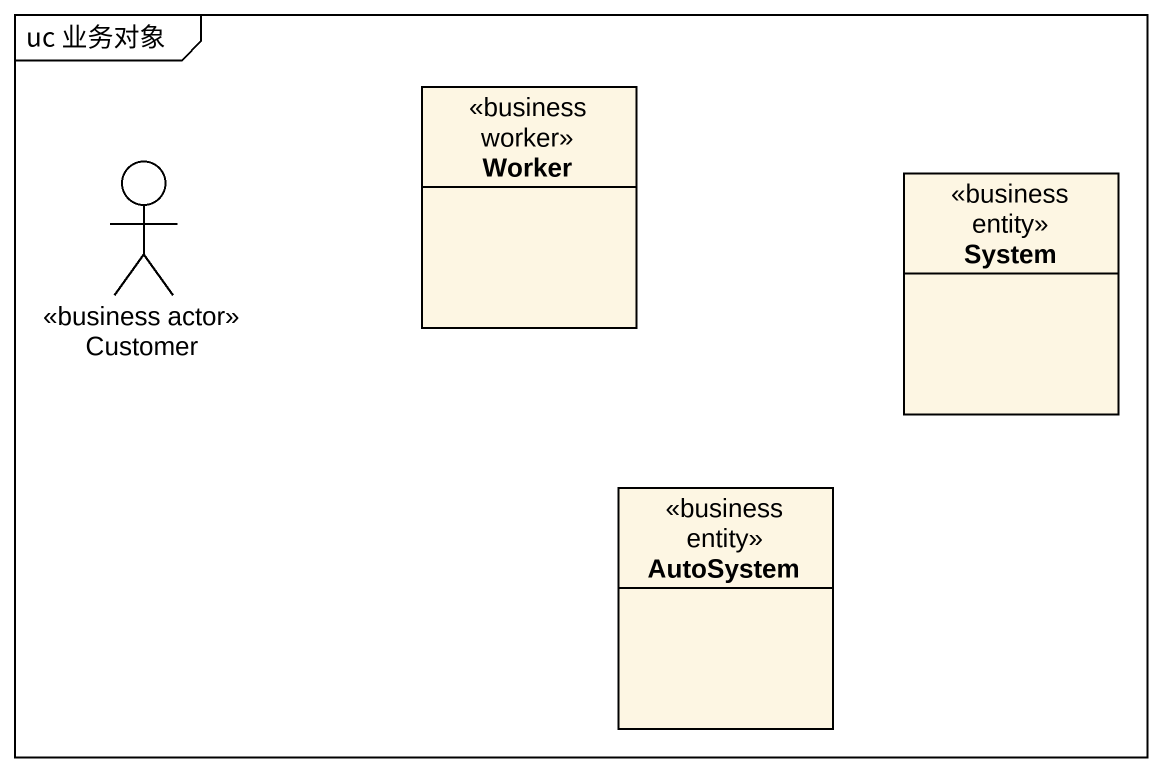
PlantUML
@startuml
mainframe uc 业务对象
allowmixing
hide circle
hide empty members
class Worker <<business worker>>
actor Customer <<business actor>>
class System <<business entity>>
class AutoSystem <<business entity>>
@enduml
